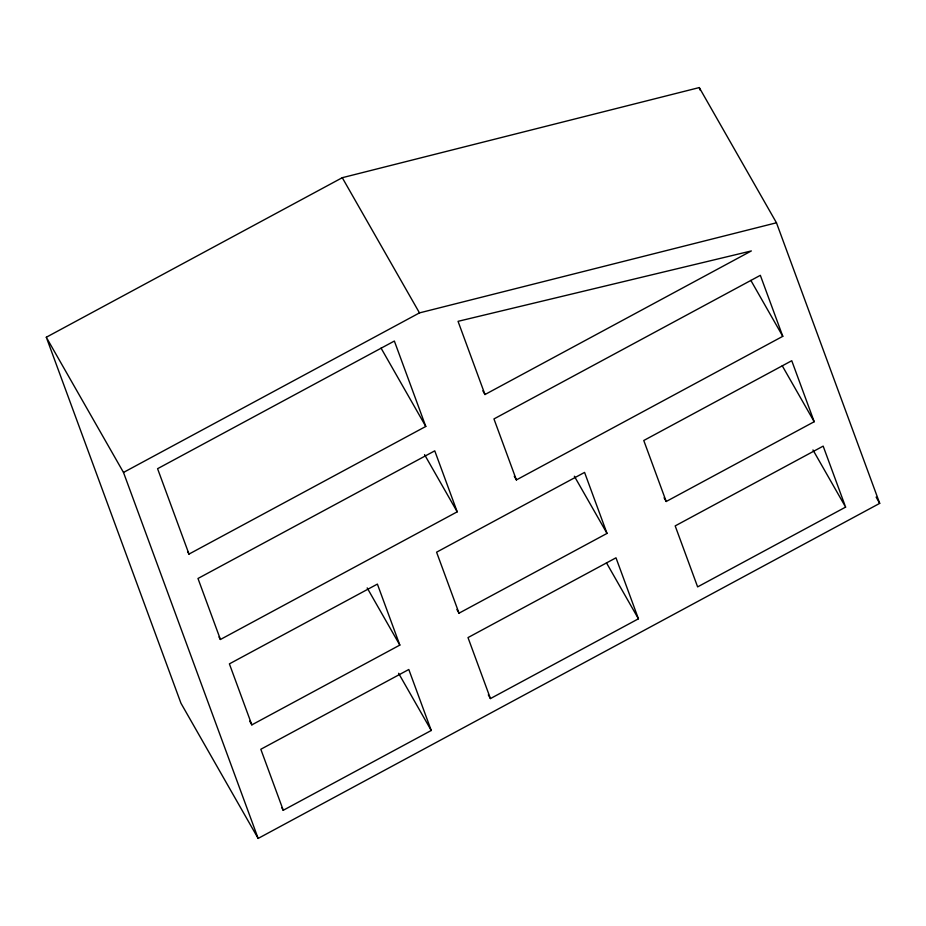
<?xml version="1.0" encoding="UTF-8"?>
<svg xmlns="http://www.w3.org/2000/svg" width="926" height="926" viewBox="0 0 926 926"><rect width="100%" height="100%" fill="white"/><g stroke="black" fill="none" stroke-linecap="round" stroke-linejoin="round"><path stroke-width="1.39" d="M46.3 337.249L342.273 177.699L699.269 87.576L776.463 222.784L879.7 503.362L258.146 838.424L180.952 703.216L46.3 337.249L123.494 472.445L258.146 838.424M123.494 472.445L419.478 312.895L776.463 222.784M188.997 554.084L425.786 426.446L394.36 341.046L157.582 468.695L188.997 554.084L187.584 551.595M484.981 394.534L751.356 250.934L458.046 321.334L484.981 394.534L482.851 390.807M220.423 639.484L457.201 511.835L434.757 450.846L197.979 578.484L220.423 639.484L218.999 636.995M516.395 479.923L782.783 336.323L760.339 275.335L493.952 418.934L516.395 479.923L514.266 476.195M251.837 724.873L399.824 645.098L377.391 584.098L229.393 663.873L251.837 724.873L249.707 721.146M459.018 613.186L607.016 533.411L584.572 472.41L436.586 552.185L459.018 613.186L456.888 609.458M666.211 501.498L814.197 421.724L791.753 360.723L643.767 440.498L666.211 501.498L664.081 497.771M283.263 810.262L431.25 730.487L408.806 669.498L260.819 749.273L283.263 810.262L281.84 807.773M490.444 698.574L638.431 618.799L615.987 557.811L468 637.586L490.444 698.574L488.315 694.847M845.612 507.112L697.625 586.887L675.181 525.899L823.168 446.124L845.612 507.112L812.959 449.932M876.123 497.1L879.7 503.362M750.836 280.381L782.783 336.323M782.25 365.782L814.197 421.724M574.363 476.219L607.016 533.411M606.484 562.858L638.431 618.799M342.273 177.699L419.478 312.895M381.061 348.118L425.786 426.446M424.548 454.643L457.201 511.835M367.171 587.906L399.824 645.098M398.597 673.295L431.25 730.487M699.269 87.576L700.264 90.297"/></g></svg>
